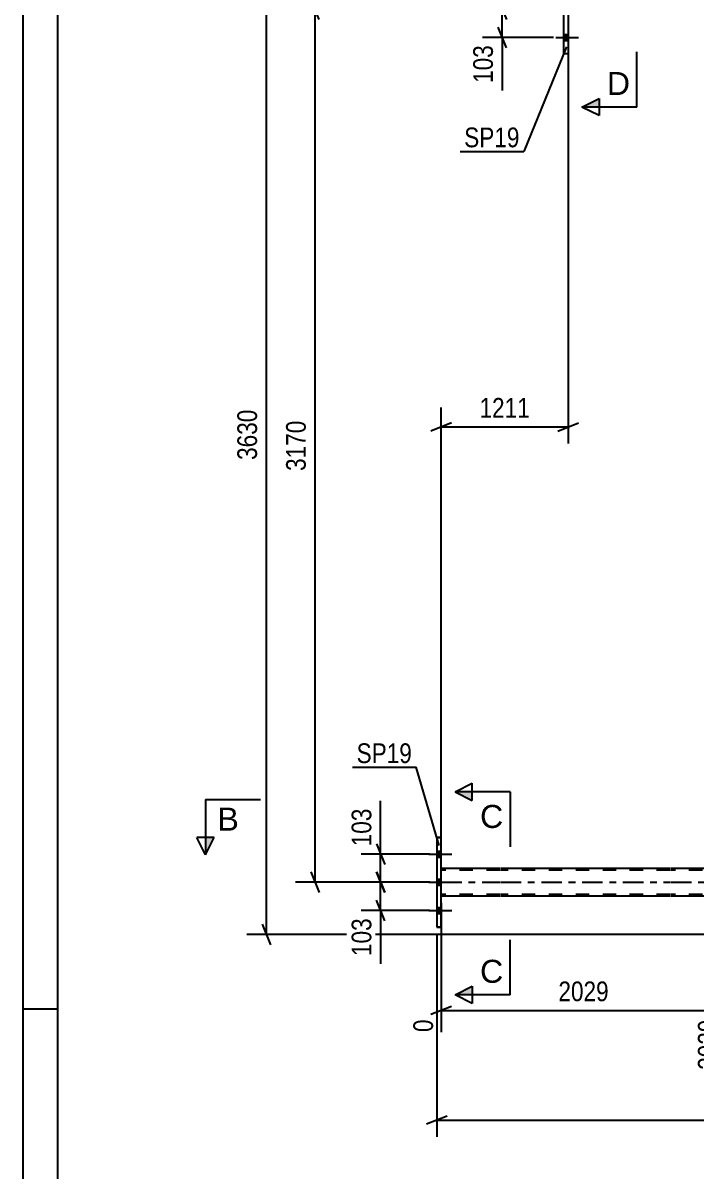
# Model space of a CAD drawing. Header units: millimetres. Extents: x 0 to 841, y 0 to 594.
# Drawn here: x 0 to 97.8, y 274.5 to 441.2 of the extents above; entities that cross this region are included whole.
import ezdxf

# ---------------------------------------------------------------- set-up
doc = ezdxf.new("R2010")
doc.units = ezdxf.units.MM
doc.linetypes.add('DXK_LINE_DOT2', pattern=[3.9198, 1.9599, -1.9599])
doc.linetypes.add('DXK_LINE_DOT3', pattern=[5.9187, 2.979, -0.9799, 0.9799, -0.9799])
doc.styles.add('Arial', font='ARIAL.TTF', dxfattribs={"height": 0.2})
doc.styles.add('Arial Narrow', font='ARIALN.TTF', dxfattribs={"height": 0.2})

# ---------------------------------------------------------------- blocks, each defined once
blk = doc.blocks.new('Unknown-122573297-1135')
at = {"color": 5, "linetype": 'Continuous'}
for p, q in [((0, 594), (0, 0)), ((5, 589), (5, 5)), ((5, 298), (0, 298))]:
    blk.add_line(p, q, dxfattribs=at)
blk = doc.blocks.new('Part-122573297-3908 - 3751')
at = {"color": 2, "linetype": 'Continuous'}
for p, q in [((69.28, 318.42), (60.76, 318.42)), ((94, 318.42), (69.38, 318.42)), ((102.1, 318.42), (94.1, 318.42)), ((69.28, 314.42), (60.76, 314.42)), ((94, 314.42), (69.38, 314.42)), ((180.48, 314.42), (94.1, 314.42))]:
    blk.add_line(p, q, dxfattribs=at)
at = {"color": 7, "linetype": 'DXK_LINE_DOT2'}
for p, q in [((60.76, 314.42), (60.76, 318.42)), ((69.28, 318.18), (60.76, 318.18)), ((94, 318.18), (69.38, 318.18)), ((757.22, 318.18), (94.1, 318.18)), ((69.28, 314.66), (60.76, 314.66)), ((94, 314.66), (69.38, 314.66)), ((757.22, 314.66), (94.1, 314.66))]:
    blk.add_line(p, q, dxfattribs=at)
at = {"color": 7, "linetype": 'DXK_LINE_DOT3'}
for p, q in [((60.76, 316.42), (69.28, 316.42)), ((69.38, 316.42), (94, 316.42)), ((94.1, 316.42), (757.22, 316.42))]:
    blk.add_line(p, q, dxfattribs=at)
blk = doc.blocks.new('Bolt-122573297-3852 - 3751')
at = {"linetype": 'Continuous'}
for points in [[(79.18, 446.86), (79.18, 447.74), (78.54, 447.74), (78.54, 446.86)], [(79.18, 446.86), (79.18, 447.74), (78.54, 447.74), (78.54, 446.86)], [(79.18, 446.86), (79.18, 447.74), (78.54, 447.74), (78.54, 446.86)], [(79.18, 442.76), (79.18, 443.64), (78.54, 443.64), (78.54, 442.76)], [(79.18, 442.76), (79.18, 443.64), (78.54, 443.64), (78.54, 442.76)], [(79.18, 438.66), (79.18, 439.54), (78.54, 439.54), (78.54, 438.66)], [(79.18, 438.66), (79.18, 439.54), (78.54, 439.54), (78.54, 438.66)], [(79.18, 438.66), (79.18, 439.54), (78.54, 439.54), (78.54, 438.66)]]:
    blk.add_hatch(color=1, dxfattribs=at).paths.add_polyline_path(points)
at = {"color": 1, "linetype": 'Continuous'}
for p, q in [((77.38, 447.3), (80.7, 447.3)), ((77.38, 447.3), (80.7, 447.3)), ((77.38, 447.3), (80.7, 447.3)), ((78.54, 447.74), (79.18, 447.74)), ((78.54, 447.74), (79.18, 447.74)), ((78.54, 447.74), (79.18, 447.74)), ((78.54, 446.86), (79.18, 446.86)), ((78.54, 446.86), (79.18, 446.86)), ((78.54, 446.86), (79.18, 446.86)), ((78.54, 443.64), (79.18, 443.64)), ((78.54, 443.64), (79.18, 443.64)), ((77.38, 443.2), (80.7, 443.2)), ((77.38, 443.2), (80.7, 443.2)), ((78.54, 442.76), (79.18, 442.76)), ((78.54, 442.76), (79.18, 442.76)), ((77.38, 439.1), (80.7, 439.1)), ((77.38, 439.1), (80.7, 439.1)), ((77.38, 439.1), (80.7, 439.1)), ((78.54, 439.54), (79.18, 439.54)), ((78.54, 439.54), (79.18, 439.54)), ((78.54, 439.54), (79.18, 439.54)), ((78.54, 438.66), (79.18, 438.66)), ((78.54, 438.66), (79.18, 438.66)), ((78.54, 438.66), (79.18, 438.66))]:
    blk.add_line(p, q, dxfattribs=at)
blk = doc.blocks.new('Part-122573297-3834 - 3751')
at = {"color": 2, "linetype": 'Continuous'}
for p, q in [((60.12, 322.92), (60.12, 322.92)), ((60.76, 322.92), (60.12, 322.92)), ((60.12, 322.92), (60.12, 309.92)), ((60.76, 322.92), (60.76, 322.92)), ((60.76, 309.92), (60.76, 322.92)), ((60.12, 309.92), (60.12, 309.92)), ((60.12, 309.92), (60.76, 309.92)), ((60.76, 309.92), (60.76, 309.92))]:
    blk.add_line(p, q, dxfattribs=at)
at = {"color": 7, "linetype": 'DXK_LINE_DOT2'}
for p, q in [((60.12, 322.92), (60.76, 322.92)), ((60.76, 309.92), (60.12, 309.92))]:
    blk.add_line(p, q, dxfattribs=at)
blk = doc.blocks.new('Part-122573297-3966 - 3751')
at = {"color": 2, "linetype": 'Continuous'}
for p, q in [((78.54, 449.7), (79.18, 449.7)), ((78.54, 436.7), (78.54, 449.7)), ((79.18, 449.7), (79.18, 436.7)), ((79.18, 436.7), (78.54, 436.7))]:
    blk.add_line(p, q, dxfattribs=at)
blk = doc.blocks.new('Bolt-122573297-4002 - 3751')
at = {"linetype": 'Continuous'}
for points in [[(60.76, 320.08), (60.76, 320.96), (60.12, 320.96), (60.12, 320.08)], [(60.76, 320.08), (60.76, 320.96), (60.12, 320.96), (60.12, 320.08)], [(60.76, 320.08), (60.76, 320.96), (60.12, 320.96), (60.12, 320.08)], [(60.76, 315.98), (60.76, 316.86), (60.12, 316.86), (60.12, 315.98)], [(60.76, 315.98), (60.76, 316.86), (60.12, 316.86), (60.12, 315.98)], [(60.76, 311.88), (60.76, 312.76), (60.12, 312.76), (60.12, 311.88)], [(60.76, 311.88), (60.76, 312.76), (60.12, 312.76), (60.12, 311.88)], [(60.76, 311.88), (60.76, 312.76), (60.12, 312.76), (60.12, 311.88)]]:
    blk.add_hatch(color=1, dxfattribs=at).paths.add_polyline_path(points)
at = {"color": 1, "linetype": 'Continuous'}
for p, q in [((58.96, 320.52), (62.28, 320.52)), ((58.96, 320.52), (62.28, 320.52)), ((58.96, 320.52), (62.28, 320.52)), ((60.12, 320.96), (60.76, 320.96)), ((60.12, 320.96), (60.76, 320.96)), ((60.12, 320.96), (60.76, 320.96)), ((60.12, 320.08), (60.76, 320.08)), ((60.12, 320.08), (60.76, 320.08)), ((60.12, 320.08), (60.76, 320.08)), ((60.12, 316.86), (60.76, 316.86)), ((60.12, 316.86), (60.76, 316.86)), ((58.96, 316.42), (62.28, 316.42)), ((58.96, 316.42), (62.28, 316.42)), ((60.12, 315.98), (60.76, 315.98)), ((60.12, 315.98), (60.76, 315.98)), ((58.96, 312.32), (62.28, 312.32)), ((58.96, 312.32), (62.28, 312.32)), ((58.96, 312.32), (62.28, 312.32)), ((60.12, 312.76), (60.76, 312.76)), ((60.12, 312.76), (60.76, 312.76)), ((60.12, 312.76), (60.76, 312.76)), ((60.12, 311.88), (60.76, 311.88)), ((60.12, 311.88), (60.76, 311.88)), ((60.12, 311.88), (60.76, 311.88))]:
    blk.add_line(p, q, dxfattribs=at)
blk = doc.blocks.new('StraightDimension-122573297-10707 - 3751')
at = {"color": 7, "linetype": 'Continuous'}
for p, q in [((35.95, 452.5), (34.75, 455.5)), ((81, 454), (32.5, 454)), ((35.35, 308.82), (35.35, 454)), ((34.75, 310.32), (35.95, 307.32)), ((179.48, 308.82), (32.5, 308.82))]:
    blk.add_line(p, q, dxfattribs=at)
at = {"color": 0}
blk.add_wipeout([(34.6, 385.67), (30.4, 385.67), (30.4, 377.15), (34.6, 377.15)], dxfattribs=at)
at = {"color": 3, "style": 'Arial Narrow'}
blk.add_text('3630', height=2.863, rotation=90.0002, dxfattribs=at).set_placement((34, 377.75))
blk = doc.blocks.new('StraightDimension-122573297-4594 - 3751')
at = {"color": 7, "linetype": 'Continuous'}
for p, q in [((51.35, 322.02), (52.55, 319.02)), ((59.12, 320.52), (49.1, 320.52)), ((51.95, 316.42), (51.95, 320.52)), ((52.55, 314.92), (51.35, 317.92)), ((59.12, 316.42), (49.1, 316.42))]:
    blk.add_line(p, q, dxfattribs=at)
at = {"color": 0}
blk.add_wipeout([(51.2, 327.73), (47, 327.73), (47, 321.04), (51.2, 321.04)], dxfattribs=at)
at = {"color": 7, "linetype": 'Continuous'}
blk.add_line((51.95, 320.52), (51.95, 328.25), dxfattribs=at)
blk.add_line((51.95, 320.52), (51.95, 328.25), dxfattribs=at)
at = {"color": 3, "style": 'Arial Narrow'}
blk.add_text('103', height=2.863, rotation=90.0002, dxfattribs=at).set_placement((50.6, 321.64))
blk = doc.blocks.new('StraightDimension-122573297-13024 - 3751')
at = {"color": 7, "linetype": 'Continuous'}
for p, q in [((102.1, 317.42), (102.1, 289.18)), ((60.76, 313.42), (60.76, 294.67)), ((62.26, 298.4), (59.26, 297.2)), ((60.76, 297.8), (102.1, 297.8)), ((100.6, 297.2), (103.6, 298.4))]:
    blk.add_line(p, q, dxfattribs=at)
at = {"color": 0}
blk.add_wipeout([(85.69, 298.55), (85.69, 302.75), (77.17, 302.75), (77.17, 298.55)], dxfattribs=at)
at = {"color": 0, "linetype": 'Continuous'}
for points in [[(60.16, 297.1), (55.96, 297.1), (55.96, 294.07), (60.16, 294.07)], [(101.5, 297.1), (97.3, 297.1), (97.3, 288.58), (101.5, 288.58)]]:
    blk.add_wipeout(points, dxfattribs=at)
at = {"color": 3, "style": 'Arial Narrow'}
blk.add_text('2029', height=2.863, dxfattribs=at).set_placement((77.77, 299.15))
at = {"color": 3, "linetype": 'Continuous', "style": 'Arial Narrow'}
for s, height, p in [('0', 2.86, (59.56, 294.67)), ('2029', 2.863, (100.9, 289.18))]:
    blk.add_text(s, height=height, rotation=90.0002, dxfattribs=at).set_placement(p)
blk = doc.blocks.new('StraightDimension-122573297-4889 - 3751')
at = {"color": 7, "linetype": 'Continuous'}
for p, q in [((60.12, 308.92), (60.12, 279.47)), ((61.62, 282.47), (58.62, 281.27)), ((60.12, 281.87), (795.14, 281.87))]:
    blk.add_line(p, q, dxfattribs=at)
blk = doc.blocks.new('StraightDimension-122573297-4624 - 3751')
at = {"color": 7, "linetype": 'Continuous'}
for p, q in [((79.18, 440.2), (79.18, 380.13)), ((60.76, 319.42), (60.76, 385.38)), ((62.26, 383.13), (59.26, 381.93)), ((60.76, 382.53), (79.18, 382.53)), ((77.68, 381.93), (80.68, 383.13))]:
    blk.add_line(p, q, dxfattribs=at)
at = {"color": 0}
blk.add_wipeout([(74.23, 383.28), (74.23, 387.48), (65.71, 387.48), (65.71, 383.28)], dxfattribs=at)
at = {"color": 3, "style": 'Arial Narrow'}
blk.add_text('1211', height=2.863, dxfattribs=at).set_placement((66.31, 383.88))
blk = doc.blocks.new('StraightDimension-122573297-4575 - 3751')
at = {"color": 7, "linetype": 'Continuous'}
for p, q in [((69.01, 444.7), (70.21, 441.7)), ((77.04, 443.2), (66.76, 443.2)), ((69.61, 439.1), (69.61, 443.2)), ((70.21, 437.6), (69.01, 440.6)), ((77.04, 439.1), (66.76, 439.1))]:
    blk.add_line(p, q, dxfattribs=at)
at = {"color": 0}
blk.add_wipeout([(68.86, 438.58), (64.66, 438.58), (64.66, 431.89), (68.86, 431.89)], dxfattribs=at)
at = {"color": 7, "linetype": 'Continuous'}
blk.add_line((69.61, 439.1), (69.61, 431.37), dxfattribs=at)
blk.add_line((69.61, 439.1), (69.61, 431.37), dxfattribs=at)
at = {"color": 3, "style": 'Arial Narrow'}
blk.add_text('103', height=2.863, rotation=90.0002, dxfattribs=at).set_placement((68.26, 432.49))
blk = doc.blocks.new('StraightDimension-122573297-4586 - 3751')
at = {"color": 7, "linetype": 'Continuous'}
for p, q in [((51.35, 317.92), (52.55, 314.92)), ((59.12, 316.42), (49.1, 316.42)), ((51.95, 312.32), (51.95, 316.42)), ((52.55, 310.82), (51.35, 313.82)), ((59.12, 312.32), (49.1, 312.32))]:
    blk.add_line(p, q, dxfattribs=at)
at = {"color": 0}
blk.add_wipeout([(51.2, 311.79), (47, 311.79), (47, 305.11), (51.2, 305.11)], dxfattribs=at)
at = {"color": 7, "linetype": 'Continuous'}
blk.add_line((51.95, 312.32), (51.95, 304.58), dxfattribs=at)
blk.add_line((51.95, 312.32), (51.95, 304.58), dxfattribs=at)
at = {"color": 3, "style": 'Arial Narrow'}
blk.add_text('103', height=2.863, rotation=90.0002, dxfattribs=at).set_placement((50.6, 305.71))
blk = doc.blocks.new('StraightDimension-122573297-4635 - 3751')
at = {"color": 7, "linetype": 'Continuous'}
for p, q in [((43.03, 441.7), (41.83, 444.7)), ((77.54, 443.2), (39.58, 443.2)), ((42.43, 316.42), (42.43, 443.2)), ((41.83, 317.92), (43.03, 314.92)), ((59.12, 316.42), (39.58, 316.42))]:
    blk.add_line(p, q, dxfattribs=at)
at = {"color": 0}
blk.add_wipeout([(41.68, 384.06), (37.48, 384.06), (37.48, 375.55), (41.68, 375.55)], dxfattribs=at)
at = {"color": 3, "style": 'Arial Narrow'}
blk.add_text('3170', height=2.863, rotation=90.0002, dxfattribs=at).set_placement((41.08, 376.15))
blk = doc.blocks.new('Mark-122573297-3830 - 3751')
at = {"color": 0}
blk.add_wipeout([(56.5, 333.73), (56.5, 336.73), (48.46, 336.73), (48.46, 333.73)], dxfattribs=at)
blk.add_wipeout([(56.5, 333.73), (56.5, 336.73), (48.46, 336.73), (48.46, 333.73)], dxfattribs=at)
at = {"color": 30, "linetype": 'Continuous'}
for p in [(47.86, 333.13), (60.47, 321.78)]:
    blk.add_line(p, (57.1, 333.13), dxfattribs=at)
at = {"color": 3, "style": 'Arial Narrow'}
blk.add_text('SP19', height=2.863, dxfattribs=at).set_placement((48.46, 333.73))
blk = doc.blocks.new('Mark-122573297-3962 - 3751')
at = {"color": 0}
blk.add_wipeout([(72.13, 423.15), (72.13, 426.15), (64.09, 426.15), (64.09, 423.15)], dxfattribs=at)
blk.add_wipeout([(72.13, 423.15), (72.13, 426.15), (64.09, 426.15), (64.09, 423.15)], dxfattribs=at)
at = {"color": 30, "linetype": 'Continuous'}
for p in [(78.94, 437.71), (63.49, 422.55)]:
    blk.add_line(p, (72.73, 422.55), dxfattribs=at)
at = {"color": 3, "style": 'Arial Narrow'}
blk.add_text('SP19', height=2.863, dxfattribs=at).set_placement((64.09, 423.15))
blk = doc.blocks.new('SectionMark-122573297-5203 - 3751')
at = {"linetype": 'Continuous'}
blk.add_hatch(color=6, dxfattribs=at).paths.add_polyline_path([(26.5, 322.92), (27.75, 322.92), (26.5, 320.42)])
at = {"color": 6, "linetype": 'Continuous'}
for p, q in [((26.5, 328.42), (34.5, 328.42)), ((26.5, 328.42), (26.5, 320.42)), ((26.5, 320.42), (25.25, 322.92)), ((27.75, 322.92), (25.25, 322.92)), ((26.5, 320.42), (27.75, 322.92))]:
    blk.add_line(p, q, dxfattribs=at)
at = {"color": 0, "linetype": 'Continuous'}
blk.add_wipeout([(31.36, 323.92), (31.36, 327.42), (28.25, 327.42), (28.25, 323.92)], dxfattribs=at)
at = {"color": 3, "linetype": 'Continuous', "style": 'Arial'}
blk.add_text('B', height=3.34, dxfattribs=at).set_placement((28.25, 323.92))
blk = doc.blocks.new('SectionMark-122573297-5201 - 3751')
at = {"linetype": 'Continuous'}
for points in [[(83.68, 464.5), (83.68, 463.25), (81.18, 464.5)], [(83.68, 430.24), (83.68, 428.99), (81.18, 428.99)]]:
    blk.add_hatch(color=6, dxfattribs=at).paths.add_polyline_path(points)
at = {"color": 6, "linetype": 'Continuous'}
for p, q in [((81.18, 464.5), (83.68, 465.75)), ((83.68, 463.25), (83.68, 465.75)), ((89.18, 464.5), (81.18, 464.5)), ((81.18, 464.5), (83.68, 463.25)), ((89.18, 464.5), (89.18, 456.5)), ((89.18, 428.99), (89.18, 436.99)), ((81.18, 428.99), (83.68, 430.24)), ((83.68, 430.24), (83.68, 427.74)), ((89.18, 428.99), (81.18, 428.99)), ((83.68, 427.74), (81.18, 428.99))]:
    blk.add_line(p, q, dxfattribs=at)
at = {"color": 0, "linetype": 'Continuous'}
for points in [[(88.18, 459.25), (88.18, 462.75), (84.81, 462.75), (84.81, 459.25)], [(88.18, 430.74), (88.18, 434.24), (84.81, 434.24), (84.81, 430.74)]]:
    blk.add_wipeout(points, dxfattribs=at)
at = {"color": 3, "linetype": 'Continuous', "style": 'Arial'}
for p in [(84.81, 459.25), (84.81, 430.74)]:
    blk.add_text('D', height=3.34, dxfattribs=at).set_placement(p)
blk = doc.blocks.new('SectionMark-122573297-5231 - 3751')
at = {"linetype": 'Continuous'}
for points in [[(65.26, 329.56), (65.26, 328.31), (62.76, 329.56)], [(65.26, 301.32), (65.26, 300.07), (62.76, 300.07)]]:
    blk.add_hatch(color=6, dxfattribs=at).paths.add_polyline_path(points)
at = {"color": 6, "linetype": 'Continuous'}
for p, q in [((62.76, 329.56), (65.26, 330.81)), ((65.26, 328.31), (65.26, 330.81)), ((70.76, 329.56), (62.76, 329.56)), ((62.76, 329.56), (65.26, 328.31)), ((70.76, 329.56), (70.76, 321.56)), ((70.76, 300.07), (70.76, 308.07)), ((62.76, 300.07), (65.26, 301.32)), ((65.26, 301.32), (65.26, 298.82)), ((70.76, 300.07), (62.76, 300.07)), ((65.26, 298.82), (62.76, 300.07))]:
    blk.add_line(p, q, dxfattribs=at)
at = {"color": 0, "linetype": 'Continuous'}
for points in [[(69.76, 324.31), (69.76, 327.81), (66.39, 327.81), (66.39, 324.31)], [(69.76, 301.82), (69.76, 305.32), (66.39, 305.32), (66.39, 301.82)]]:
    blk.add_wipeout(points, dxfattribs=at)
at = {"color": 3, "linetype": 'Continuous', "style": 'Arial'}
for p in [(66.39, 324.31), (66.39, 301.82)]:
    blk.add_text('C', height=3.34, dxfattribs=at).set_placement(p)

msp = doc.modelspace()

# ---------------------------------------------------------------- block references
for name in ['Unknown-122573297-1135', 'Part-122573297-3966 - 3751', 'Bolt-122573297-3852 - 3751', 'Part-122573297-3834 - 3751', 'Bolt-122573297-4002 - 3751', 'Part-122573297-3908 - 3751']:
    msp.add_blockref(name, (0, 0))

# ---------------------------------------------------------------- next in the draw order: block references
msp.add_blockref('StraightDimension-122573297-10707 - 3751', (0, 0))

# ---------------------------------------------------------------- next in the draw order: block references
msp.add_blockref('StraightDimension-122573297-4594 - 3751', (0, 0))

# ---------------------------------------------------------------- next in the draw order: block references
msp.add_blockref('StraightDimension-122573297-13024 - 3751', (0, 0))

# ---------------------------------------------------------------- next in the draw order: block references
msp.add_blockref('StraightDimension-122573297-4889 - 3751', (0, 0))

# ---------------------------------------------------------------- next in the draw order: block references
for name in ['StraightDimension-122573297-4624 - 3751', 'StraightDimension-122573297-4586 - 3751']:
    msp.add_blockref(name, (0, 0))

# ---------------------------------------------------------------- next in the draw order: block references
for name in ['SectionMark-122573297-5201 - 3751', 'StraightDimension-122573297-4575 - 3751']:
    msp.add_blockref(name, (0, 0))

# ---------------------------------------------------------------- next in the draw order: block references
msp.add_blockref('StraightDimension-122573297-4635 - 3751', (0, 0))

# ---------------------------------------------------------------- next in the draw order: block references
for name in ['Mark-122573297-3962 - 3751', 'Mark-122573297-3830 - 3751']:
    msp.add_blockref(name, (0, 0))

# ---------------------------------------------------------------- next in the draw order: block references
msp.add_blockref('SectionMark-122573297-5203 - 3751', (0, 0))

# ---------------------------------------------------------------- next in the draw order: block references
msp.add_blockref('SectionMark-122573297-5231 - 3751', (0, 0))

doc.saveas('drawing.dxf')
